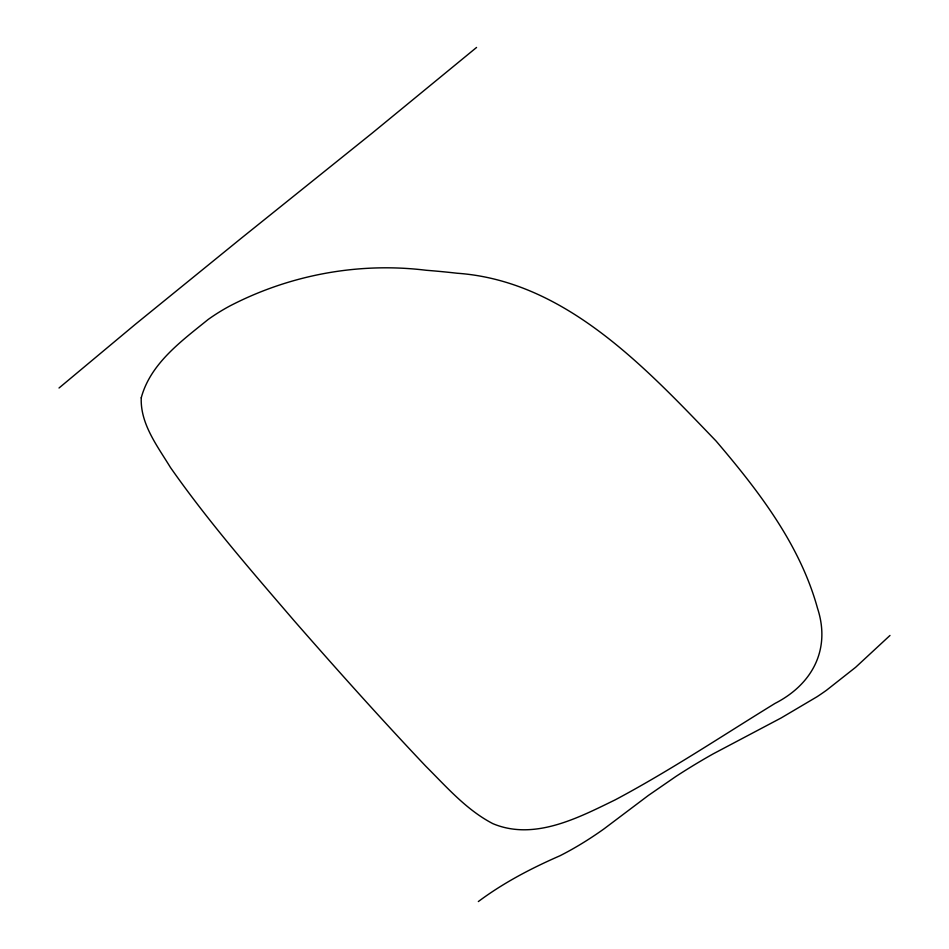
<?xml version="1.0" encoding="UTF-8"?>
<svg xmlns="http://www.w3.org/2000/svg" width="949" height="949" viewBox="0 0 949 949"><rect width="100%" height="100%" fill="white"/><g stroke="black" fill="none" stroke-linecap="round" stroke-linejoin="round"><path stroke-width="1.42" d="M476.564 47.45L372.281 133.038L255.649 226.692A516.754 27.13 -38.2 0 0 241.046 238.413L135.375 324.285L59.016 388.011M889.984 635.462L855.642 667.289L826.532 690.231A126.632 51.507 -34.6 0 1 817.136 696.685L781.086 717.99L713.375 753.767A379.517 216.277 -40.7 0 0 703.636 759.33L696.886 763.328A437.347 258.709 -41.5 0 0 675.961 776.424L648.381 795.44L604.145 828.774A152.564 58.968 -39.3 0 1 597.846 833.186A156.027 60.167 -39.3 0 1 559.922 855.784C531.274 868.288 503.48 882.784 478.343 901.55M141.247 397.809C140.191 423.989 157.522 446.208 170.44 467.466C208.128 521.298 251.39 570.918 294.143 620.717C337.203 669.97 380.846 718.737 425.828 766.258C446.611 786.958 466.469 809.96 492.899 823.673C534.275 840.992 578.285 817.824 615.225 799.841C670.184 770.564 722.035 735.949 775.06 703.387C812.32 684.3 830.992 649.33 817.492 608.179C799.9 544.358 758.334 490.609 716.068 441.024C645.581 367.832 565.272 280.809 457.157 273.241A741.205 633.932 11.8 0 0 426.231 270.275C358.947 261.995 290.003 274.759 229.872 305.958A217.202 205.114 28.8 0 0 208.128 319.493C181.722 340.916 150.464 363.372 141.247 397.809"/></g></svg>
